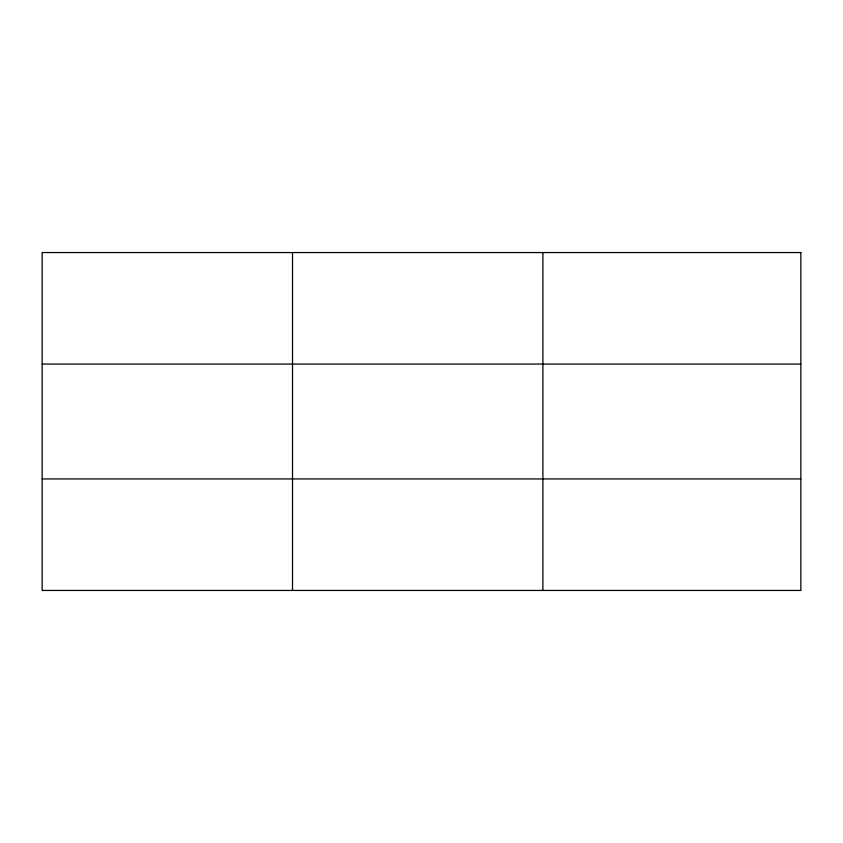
<?xml version="1.0" encoding="UTF-8"?>
<svg xmlns="http://www.w3.org/2000/svg" width="843" height="843" viewBox="0 0 843 843"><rect width="100%" height="100%" fill="white"/><g stroke="black" fill="none" stroke-linecap="round" stroke-linejoin="round"><path stroke-width="1.26" d="M292.521 590.448L292.521 252.552M542.892 590.448L542.892 252.552M42.15 364.06L800.85 364.06M42.15 478.94L800.85 478.94M800.85 252.552L800.85 590.448L42.15 590.448L42.15 252.552L800.85 252.552"/></g></svg>
